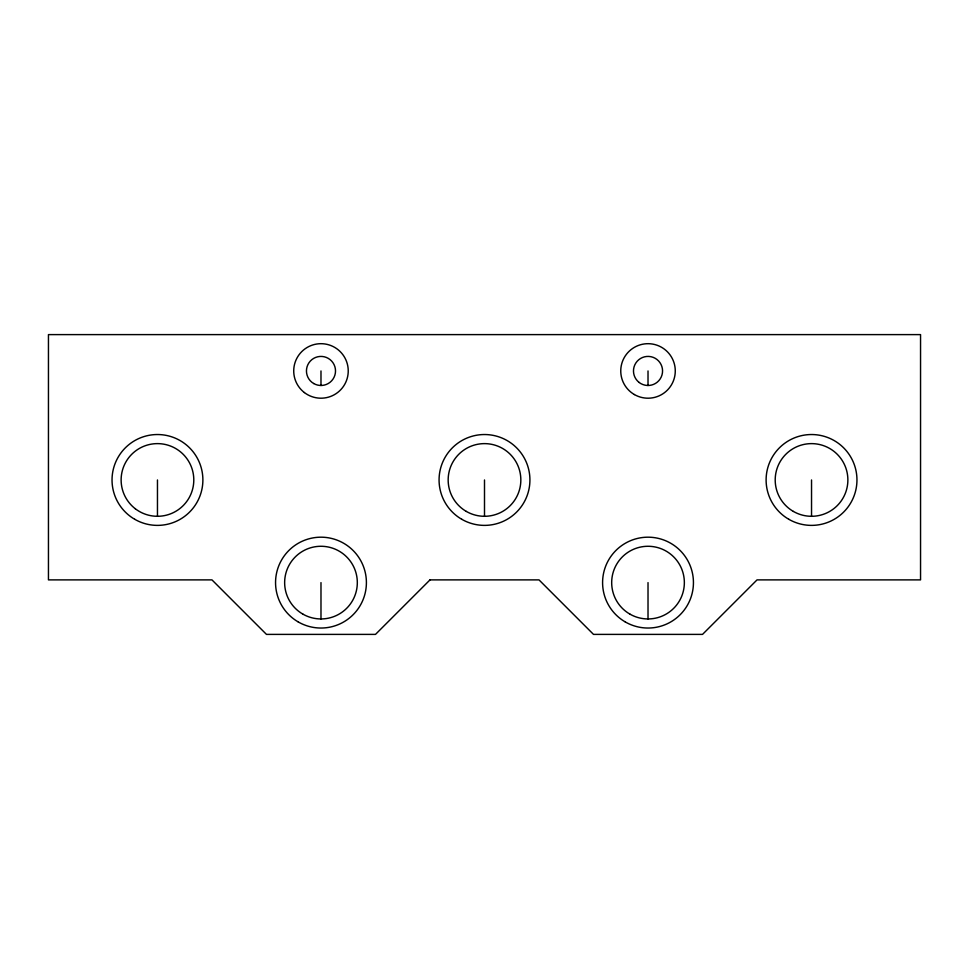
<?xml version="1.0" encoding="UTF-8"?>
<svg xmlns="http://www.w3.org/2000/svg" width="969" height="969" viewBox="0 0 969 969"><rect width="100%" height="100%" fill="white"/><g stroke="black" fill="none" stroke-linecap="round" stroke-linejoin="round"><path stroke-width="1.45" d="M811.537 479.958L811.537 516.295M648.019 370.945L648.019 385.48M648.019 582.611L648.019 618.949M484.5 479.958L484.5 516.295M320.981 370.945L320.981 385.48M320.981 582.611L320.981 618.949M157.463 479.958L157.463 516.295M429.994 579.886L375.487 634.392L266.475 634.392L211.969 579.886L48.45 579.886L48.45 334.608L920.55 334.608L920.55 579.886L757.031 579.886L702.525 634.392L593.512 634.392L539.006 579.886L429.994 579.886M788.827 519.299A45.422 45.422 0 0 0 856.959 479.958A45.422 45.422 0 0 0 788.827 440.616A45.422 45.422 0 0 0 788.827 519.299M793.369 511.426A36.337 36.337 0 0 0 847.875 479.958A36.337 36.337 0 0 0 793.369 448.49A36.337 36.337 0 0 0 793.369 511.426M639.165 382.476A14.535 14.535 0 0 0 662.433 372.847A14.535 14.535 0 0 0 642.459 357.513A14.535 14.535 0 0 0 639.165 382.476M466.331 511.426A36.337 36.337 0 0 0 520.837 479.958A36.337 36.337 0 0 0 466.331 448.49A36.337 36.337 0 0 0 466.331 511.426M302.812 614.08A36.337 36.337 0 0 0 357.319 582.611A36.337 36.337 0 0 0 302.812 551.143A36.337 36.337 0 0 0 302.812 614.08M629.85 614.08A36.337 36.337 0 0 0 684.356 582.611A36.337 36.337 0 0 0 629.85 551.143A36.337 36.337 0 0 0 629.85 614.08M135.345 508.786A36.337 36.337 0 0 0 193.485 484.706A36.337 36.337 0 0 0 143.557 446.382A36.337 36.337 0 0 0 135.345 508.786M313.714 383.53A14.535 14.535 0 0 0 335.516 370.945A14.535 14.535 0 0 0 313.714 358.36A14.535 14.535 0 0 0 313.714 383.53M461.789 519.299A45.422 45.422 0 0 0 529.922 479.958A45.422 45.422 0 0 0 461.789 440.616A45.422 45.422 0 0 0 461.789 519.299M625.308 621.953A45.422 45.422 0 0 0 693.441 582.611A45.422 45.422 0 0 0 625.308 543.27A45.422 45.422 0 0 0 625.308 621.953M298.27 621.953A45.422 45.422 0 0 0 366.403 582.611A45.422 45.422 0 0 0 298.27 543.27A45.422 45.422 0 0 0 298.27 621.953M134.752 519.299A45.422 45.422 0 0 0 202.884 479.958A45.422 45.422 0 0 0 134.752 440.616A45.422 45.422 0 0 0 134.752 519.299M304.387 392.566A27.253 27.253 0 0 0 348.004 374.506A27.253 27.253 0 0 0 310.552 345.763A27.253 27.253 0 0 0 304.387 392.566M634.392 394.553A27.253 27.253 0 0 0 675.272 370.945A27.253 27.253 0 0 0 634.392 347.338A27.253 27.253 0 0 0 634.392 394.553"/></g></svg>
